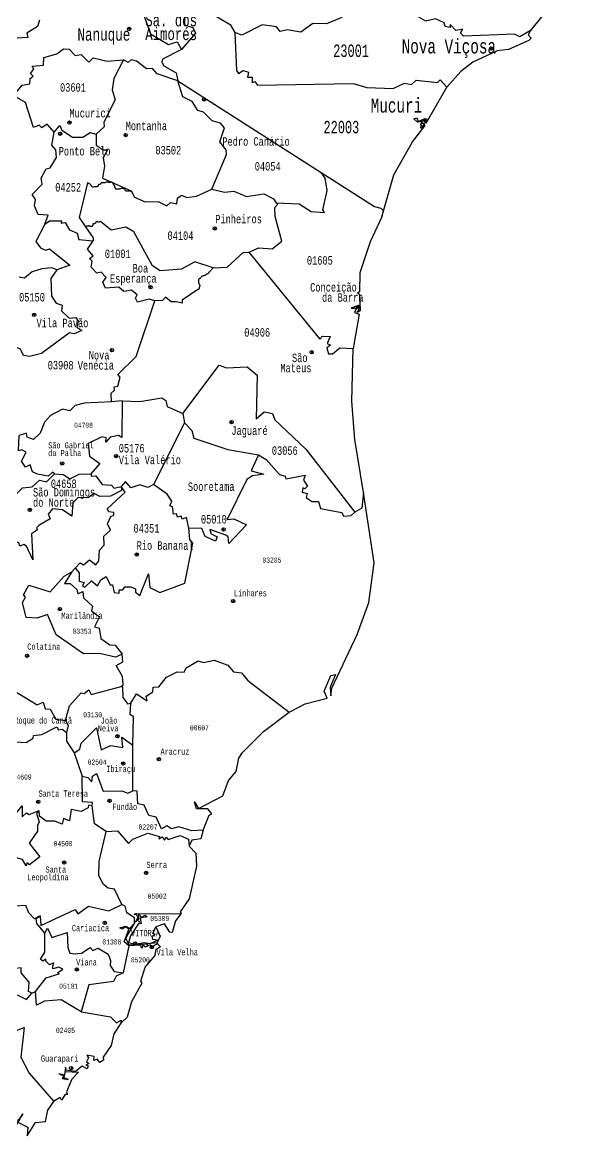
# Model space of a CAD drawing. Header units: millimetres. Extents: x 9851 to 10267, y 23387 to 23778.
# Drawn here: x 10184.32 to 10199.38, y 23516.38 to 23546.58 of the extents above; entities that cross this region are included whole.
import ezdxf
from ezdxf.enums import TextEntityAlignment as Align

# ---------------------------------------------------------------- set-up
doc = ezdxf.new("R2010")
doc.units = ezdxf.units.MM
doc.layers.add('3', color=7, linetype='Continuous')
doc.styles.add('MONOTXT', font='MONOTXT', dxfattribs={"height": 0.2})

# ---------------------------------------------------------------- blocks, each defined once
blk = doc.blocks.new('SEDE')
at = {"layer": '3', "color": 7, "linetype": 'Continuous'}
blk.add_circle((0, 0), 0.00451, dxfattribs=at)

msp = doc.modelspace()

# ---------------------------------------------------------------- linework, layer by layer
at = {"color": 7, "linetype": 'Continuous'}
for p, q in [((10188.532, 23544.993), (10192.417, 23542.508)), ((10187.124, 23542.008), (10187.27, 23542.013)), ((10188.651, 23538.966), (10188.499, 23539.003)), ((10187.025, 23536.316), (10186.736, 23536.291)), ((10188.668, 23535.972), (10188.713, 23535.715)), ((10188.713, 23535.715), (10187.873, 23534.049)), ((10186.998, 23533.989), (10186.997, 23533.989)), ((10185.752, 23531.778), (10185.657, 23531.675)), ((10185.719, 23526.769), (10185.943, 23526.13)), ((10187.317, 23525.735), (10187.31, 23526.973)), ((10187.363, 23522.199), (10187.393, 23522.191)), ((10187.364, 23522.152), (10187.363, 23522.199)), ((10187.471, 23522.401), (10188.624, 23522.406)), ((10187.975, 23521.616), (10187.986, 23521.589)), ((10187.208, 23521.53), (10187.051, 23520.801)), ((10187.212, 23521.55), (10187.208, 23521.53)), ((10184.574, 23520.243), (10184.672, 23520.294))]:
    msp.add_line(p, q, dxfattribs=at)
for points in [[(10187.282, 23548.665), (10187.345, 23548.52), (10187.282, 23548.159), (10187.665, 23547.302), (10187.707, 23547.002), (10187.584, 23546.848), (10187.795, 23546.265), (10188.279, 23545.978), (10188.518, 23546.053), (10188.629, 23545.839)], [(10199.378, 23547.932), (10199.359, 23547.856), (10198.908, 23547.461), (10198.943, 23547.29), (10198.726, 23547.147), (10198.093, 23546.363)], [(10188.516, 23547.456), (10188.645, 23547.489), (10188.754, 23547.426), (10189.028, 23547.041), (10189.294, 23546.924), (10189.54, 23546.908), (10189.54, 23546.77), (10189.952, 23546.519), (10190.076, 23546.303)], [(10188.516, 23547.456), (10188.619, 23547.26), (10188.575, 23546.84), (10188.71, 23546.744), (10188.712, 23546.511), (10188.939, 23546.437), (10189.014, 23546.282), (10188.629, 23545.839)], [(10193.621, 23547.063), (10193.348, 23547.003), (10193.023, 23546.813), (10192.982, 23546.707), (10192.561, 23546.542), (10192.195, 23546.546), (10191.869, 23546.31), (10191.495, 23546.38), (10191.312, 23546.331), (10191.21, 23546.459), (10190.818, 23546.508), (10190.267, 23546.233), (10190.076, 23546.303)], [(10198.093, 23546.363), (10197.812, 23546.187), (10197.665, 23546.259), (10196.283, 23546.208), (10196.199, 23546.285), (10196.262, 23546.392), (10196.069, 23546.359), (10195.92, 23546.518), (10195.916, 23546.442), (10195.785, 23546.465), (10195.759, 23546.568), (10195.517, 23546.675), (10195.255, 23546.616), (10194.882, 23546.827), (10194.475, 23546.92), (10194.188, 23546.779), (10193.621, 23547.063)], [(10184.783, 23546.643), (10184.73, 23546.466), (10184.441, 23546.285), (10184.463, 23546.167), (10184.18, 23546.151), (10183.916, 23546.236), (10183.815, 23546.083), (10183.593, 23546.076), (10183.512, 23545.982), (10183.389, 23546.019), (10183.173, 23545.911), (10183.133, 23545.813), (10183.003, 23545.82), (10182.886, 23545.745), (10182.916, 23545.534), (10182.771, 23545.227)], [(10198.093, 23546.363), (10198.037, 23546.241), (10198.115, 23546.155), (10198.055, 23546.088), (10197.497, 23545.845), (10197.193, 23545.808), (10196.534, 23545.496), (10196.205, 23545.243), (10195.828, 23544.818)], [(10190.076, 23546.303), (10190.124, 23545.271), (10190.176, 23545.195), (10190.307, 23545.27), (10190.447, 23545.226), (10190.421, 23545.09), (10190.548, 23545.095), (10190.55, 23544.95), (10190.62, 23544.977), (10190.697, 23544.873), (10193.292, 23544.919), (10193.662, 23544.81), (10194.376, 23544.785), (10194.681, 23544.926), (10194.873, 23544.894), (10194.999, 23545.016), (10195.571, 23544.947), (10195.649, 23545.021), (10195.828, 23544.818)], [(10184.142, 23544.665), (10184.311, 23544.875), (10184.519, 23544.914), (10184.527, 23545.058), (10184.613, 23545.122), (10184.537, 23545.191), (10184.632, 23545.31), (10184.587, 23545.387), (10184.892, 23545.418), (10184.903, 23545.625), (10185.257, 23545.725), (10185.432, 23545.865), (10185.587, 23545.856), (10185.749, 23545.68), (10185.914, 23545.711), (10186.124, 23545.499), (10186.242, 23545.613), (10186.615, 23545.526), (10187.062, 23545.561)], [(10188.629, 23545.839), (10188.12, 23545.577), (10188.1, 23545.499), (10188.158, 23545.397), (10188.487, 23545.215), (10188.532, 23544.993)], [(10187.062, 23545.561), (10186.795, 23545.059), (10186.749, 23544.745), (10186.833, 23544.475), (10186.528, 23543.872), (10186.54, 23543.748), (10186.32, 23543.545)], [(10188.532, 23544.993), (10187.972, 23545.179), (10187.845, 23545.328), (10187.682, 23545.317), (10187.415, 23545.525), (10187.269, 23545.562), (10187.188, 23545.492), (10187.062, 23545.561)], [(10189.455, 23542.054), (10189.857, 23542.999), (10189.845, 23543.122), (10189.67, 23543.343), (10189.798, 23543.72), (10189.694, 23543.849), (10189.469, 23543.909), (10189.228, 23544.14), (10189.078, 23544.187), (10188.918, 23544.437), (10188.665, 23544.563), (10188.532, 23544.993)], [(10185.18, 23543.597), (10184.994, 23543.822), (10184.845, 23543.716), (10184.775, 23543.79), (10184.62, 23543.729), (10184.403, 23544.405), (10184.171, 23544.544), (10184.142, 23544.665)], [(10194.064, 23541.303), (10194.393, 23542.446), (10194.898, 23543.336), (10195.239, 23543.784), (10195.122, 23543.706), (10195.144, 23543.895), (10195.037, 23543.869), (10194.929, 23543.963), (10195.015, 23543.993), (10195.053, 23543.888), (10195.192, 23543.953), (10195.267, 23543.844), (10195.828, 23544.818)], [(10185.18, 23543.597), (10185.336, 23543.779), (10185.387, 23543.652), (10185.677, 23543.466), (10185.959, 23543.463), (10186.158, 23543.588), (10186.32, 23543.545)], [(10184.928, 23541.104), (10185.013, 23541.35), (10184.75, 23541.372), (10184.645, 23541.604), (10184.671, 23541.774), (10184.58, 23541.908), (10184.854, 23542.192), (10184.83, 23542.352), (10184.96, 23542.61), (10185.07, 23542.634), (10185.243, 23542.91), (10185.223, 23543.125), (10185.12, 23543.249), (10185.18, 23543.597)], [(10186.32, 23543.545), (10186.319, 23543.253), (10186.507, 23543.118), (10186.622, 23543.119), (10186.505, 23542.905), (10186.548, 23542.683), (10186.495, 23542.356), (10187.27, 23542.013)], [(10191.202, 23541.685), (10191.822, 23541.661), (10192.147, 23541.452), (10192.513, 23541.418), (10192.469, 23541.494), (10192.587, 23542.017), (10192.526, 23542.354), (10192.417, 23542.508)], [(10192.417, 23542.508), (10193.865, 23541.589), (10194.038, 23541.541), (10194.104, 23541.478), (10194.064, 23541.303)], [(10187.124, 23542.008), (10187.109, 23542.032), (10187.102, 23542.037), (10187.095, 23542.044), (10187.083, 23542.056), (10187.075, 23542.062), (10187.065, 23542.067), (10187.055, 23542.07), (10187.042, 23542.075), (10187.029, 23542.073), (10187.015, 23542.073), (10187.006, 23542.07), (10186.99, 23542.069), (10186.974, 23542.067), (10186.957, 23542.062), (10186.944, 23542.059), (10186.934, 23542.056), (10186.921, 23542.053), (10186.906, 23542.053), (10186.895, 23542.054), (10186.884, 23542.055), (10186.867, 23542.058), (10186.853, 23542.058), (10186.844, 23542.064), (10186.842, 23542.073), (10186.835, 23542.088), (10186.832, 23542.099), (10186.827, 23542.113), (10186.825, 23542.121), (10186.824, 23542.131), (10186.821, 23542.146), (10186.814, 23542.156), (10186.808, 23542.164), (10186.799, 23542.172), (10186.794, 23542.18), (10186.788, 23542.184), (10186.786, 23542.19), (10186.785, 23542.199), (10186.784, 23542.212), (10186.783, 23542.221), (10186.777, 23542.228), (10186.764, 23542.236), (10186.749, 23542.239), (10186.738, 23542.243), (10186.722, 23542.245), (10186.708, 23542.243), (10186.7, 23542.239), (10186.684, 23542.238), (10186.664, 23542.238), (10186.647, 23542.243), (10186.634, 23542.244), (10186.607, 23542.248), (10186.601, 23542.249), (10186.593, 23542.247), (10186.586, 23542.244), (10186.569, 23542.237), (10186.564, 23542.234), (10186.558, 23542.23), (10186.549, 23542.226), (10186.541, 23542.223), (10186.531, 23542.225), (10186.517, 23542.224), (10186.513, 23542.226), (10186.5, 23542.227), (10186.489, 23542.231), (10186.476, 23542.233), (10186.47, 23542.232), (10186.463, 23542.231), (10186.459, 23542.23), (10186.456, 23542.226), (10186.452, 23542.22), (10186.44, 23542.196), (10186.433, 23542.191), (10186.427, 23542.187), (10186.422, 23542.184), (10186.414, 23542.182), (10186.403, 23542.18), (10186.394, 23542.178), (10186.388, 23542.175), (10186.381, 23542.169), (10186.376, 23542.162), (10186.373, 23542.155), (10186.358, 23542.128), (10186.356, 23542.125), (10186.351, 23542.124), (10186.346, 23542.12), (10186.335, 23542.117), (10186.328, 23542.118), (10186.323, 23542.121), (10186.314, 23542.124), (10186.299, 23542.122), (10186.289, 23542.12), (10186.276, 23542.118), (10186.262, 23542.115), (10186.25, 23542.111), (10186.234, 23542.111), (10186.226, 23542.112), (10186.213, 23542.118), (10186.205, 23542.126), (10186.197, 23542.134), (10186.191, 23542.144), (10186.187, 23542.152), (10186.187, 23542.155), (10186.184, 23542.16), (10186.178, 23542.167), (10186.174, 23542.172), (10186.168, 23542.18), (10186.163, 23542.185), (10186.156, 23542.19), (10186.149, 23542.193), (10186.145, 23542.196), (10186.137, 23542.198), (10186.125, 23542.202), (10186.119, 23542.209), (10186.109, 23542.216), (10186.104, 23542.22), (10186.096, 23542.224), (10186.086, 23542.225), (10186.08, 23542.227), (10185.861, 23541.287), (10186.029, 23541.034)], [(10187.27, 23542.013), (10187.363, 23541.84), (10187.649, 23541.71), (10188, 23541.722), (10188.233, 23541.604), (10188.336, 23541.693), (10188.503, 23541.655), (10188.529, 23541.808), (10188.633, 23541.89), (10188.776, 23541.828), (10189.038, 23541.865), (10189.455, 23542.054)], [(10189.455, 23542.054), (10189.802, 23541.977), (10190.055, 23542.003), (10190.394, 23541.86), (10190.863, 23541.928), (10191.124, 23541.796), (10191.202, 23541.685)], [(10190.455, 23540.348), (10190.728, 23540.466), (10191.094, 23540.435), (10191.358, 23540.645), (10191.17, 23541.312), (10191.166, 23541.554), (10191.245, 23541.652), (10191.202, 23541.685)], [(10194.064, 23541.303), (10193.745, 23540.626), (10193.466, 23539.789), (10193.459, 23539.269), (10193.408, 23539.245), (10193.463, 23539.211), (10193.48, 23538.751), (10193.399, 23538.711), (10193.451, 23538.789), (10193.376, 23538.878), (10193.23, 23538.829), (10193.38, 23538.825), (10193.323, 23538.712), (10193.451, 23538.661), (10193.288, 23537.736)], [(10184.928, 23541.104), (10184.681, 23540.633), (10184.812, 23540.465), (10184.945, 23540.403), (10185.055, 23540.433), (10185.603, 23539.994), (10185.257, 23539.871)], [(10184.928, 23541.104), (10185.053, 23541.195), (10185.375, 23541.199), (10185.368, 23541.131), (10185.479, 23541.151), (10185.598, 23540.954), (10185.801, 23540.861), (10185.85, 23540.687), (10186.24, 23540.654)], [(10189.492, 23539.918), (10188.992, 23540.082), (10188.635, 23539.886), (10188.056, 23539.842), (10187.847, 23539.972), (10187.338, 23540.898), (10187.121, 23541.021), (10186.723, 23540.942), (10186.438, 23541.18), (10186.364, 23541.151), (10186.353, 23541.177), (10186.312, 23541.165), (10186.312, 23541.163), (10186.311, 23541.163), (10186.31, 23541.162), (10186.31, 23541.163), (10186.31, 23541.162), (10186.309, 23541.161), (10186.309, 23541.161), (10186.307, 23541.158), (10186.306, 23541.157), (10186.306, 23541.156), (10186.306, 23541.155), (10186.305, 23541.155), (10186.305, 23541.154), (10186.305, 23541.153), (10186.305, 23541.153), (10186.305, 23541.152), (10186.305, 23541.152), (10186.304, 23541.152), (10186.304, 23541.151), (10186.304, 23541.15), (10186.304, 23541.149), (10186.303, 23541.149), (10186.303, 23541.148), (10186.303, 23541.148), (10186.302, 23541.146), (10186.302, 23541.146), (10186.302, 23541.145), (10186.302, 23541.144), (10186.301, 23541.145), (10186.301, 23541.143), (10186.301, 23541.143), (10186.301, 23541.142), (10186.3, 23541.143), (10186.3, 23541.142), (10186.299, 23541.141), (10186.299, 23541.139), (10186.298, 23541.138), (10186.297, 23541.137), (10186.296, 23541.136), (10186.296, 23541.136), (10186.295, 23541.135), (10186.293, 23541.135), (10186.293, 23541.133), (10186.292, 23541.133), (10186.292, 23541.133), (10186.292, 23541.132), (10186.292, 23541.131), (10186.291, 23541.129), (10186.291, 23541.129), (10186.289, 23541.127), (10186.289, 23541.127), (10186.288, 23541.125), (10186.287, 23541.124), (10186.286, 23541.124), (10186.285, 23541.124), (10186.285, 23541.123), (10186.282, 23541.121), (10186.282, 23541.12), (10186.281, 23541.12), (10186.28, 23541.12), (10186.278, 23541.118), (10186.276, 23541.116), (10186.275, 23541.116), (10186.274, 23541.116), (10186.274, 23541.117), (10186.273, 23541.116), (10186.273, 23541.116), (10186.271, 23541.118), (10186.27, 23541.119), (10186.269, 23541.118), (10186.267, 23541.119), (10186.266, 23541.117), (10186.264, 23541.118), (10186.264, 23541.118), (10186.261, 23541.117), (10186.26, 23541.117), (10186.258, 23541.116), (10186.257, 23541.117), (10186.256, 23541.117), (10186.254, 23541.117), (10186.252, 23541.117), (10186.251, 23541.116), (10186.248, 23541.115), (10186.247, 23541.116), (10186.245, 23541.112), (10186.243, 23541.112), (10186.241, 23541.111), (10186.241, 23541.111), (10186.238, 23541.11), (10186.238, 23541.111), (10186.237, 23541.11), (10186.235, 23541.109), (10186.235, 23541.109), (10186.232, 23541.109), (10186.232, 23541.109), (10186.23, 23541.108), (10186.23, 23541.107), (10186.23, 23541.107), (10186.23, 23541.107), (10186.23, 23541.105), (10186.229, 23541.104), (10186.228, 23541.102), (10186.228, 23541.102), (10186.228, 23541.101), (10186.228, 23541.101), (10186.228, 23541.099), (10186.228, 23541.098), (10186.227, 23541.095), (10186.227, 23541.094), (10186.227, 23541.094), (10186.228, 23541.092), (10186.228, 23541.092), (10186.228, 23541.089), (10186.228, 23541.087), (10186.228, 23541.085), (10186.227, 23541.084), (10186.227, 23541.083), (10186.227, 23541.083), (10186.227, 23541.08), (10186.227, 23541.078), (10186.227, 23541.078), (10186.228, 23541.075), (10186.228, 23541.072), (10186.227, 23541.074), (10186.227, 23541.073), (10186.225, 23541.071), (10186.224, 23541.071), (10186.224, 23541.07), (10186.222, 23541.069), (10186.221, 23541.069), (10186.22, 23541.066), (10186.22, 23541.065), (10186.219, 23541.062), (10186.217, 23541.062), (10186.217, 23541.06), (10186.217, 23541.06), (10186.216, 23541.06), (10186.215, 23541.058), (10186.215, 23541.059), (10186.213, 23541.058), (10186.212, 23541.058), (10186.212, 23541.056), (10186.211, 23541.056), (10186.209, 23541.056), (10186.207, 23541.055), (10186.207, 23541.054), (10186.207, 23541.049), (10186.205, 23541.047), (10186.204, 23541.046), (10186.203, 23541.045), (10186.203, 23541.044), (10186.199, 23541.037), (10186.197, 23541.036), (10186.196, 23541.037), (10186.194, 23541.036), (10186.189, 23541.04), (10186.186, 23541.04), (10186.176, 23541.044), (10186.176, 23541.044), (10186.173, 23541.041), (10186.171, 23541.041), (10186.169, 23541.041), (10186.168, 23541.041), (10186.165, 23541.043), (10186.165, 23541.043), (10186.161, 23541.044), (10186.16, 23541.044), (10186.16, 23541.046), (10186.16, 23541.046), (10186.158, 23541.046), (10186.156, 23541.047), (10186.154, 23541.047), (10186.153, 23541.046), (10186.15, 23541.046), (10186.149, 23541.046), (10186.142, 23541.054), (10186.141, 23541.056), (10186.14, 23541.058), (10186.139, 23541.058), (10186.136, 23541.06), (10186.132, 23541.061), (10186.132, 23541.06), (10186.131, 23541.06), (10186.127, 23541.061), (10186.124, 23541.06), (10186.121, 23541.06), (10186.121, 23541.06), (10186.119, 23541.057), (10186.113, 23541.06), (10186.113, 23541.059), (10186.112, 23541.058), (10186.11, 23541.057), (10186.109, 23541.056), (10186.108, 23541.056), (10186.107, 23541.054), (10186.107, 23541.053), (10186.105, 23541.049), (10186.102, 23541.051), (10186.1, 23541.051), (10186.094, 23541.052), (10186.091, 23541.054), (10186.086, 23541.056), (10186.084, 23541.055), (10186.079, 23541.053), (10186.078, 23541.053), (10186.076, 23541.053), (10186.072, 23541.051), (10186.071, 23541.051), (10186.068, 23541.05), (10186.067, 23541.049), (10186.064, 23541.047), (10186.062, 23541.047), (10186.059, 23541.043), (10186.057, 23541.043), (10186.057, 23541.042), (10186.054, 23541.041), (10186.05, 23541.039), (10186.046, 23541.037), (10186.039, 23541.038), (10186.036, 23541.037), (10186.035, 23541.038), (10186.035, 23541.038), (10186.03, 23541.035), (10186.029, 23541.034)], [(10186.029, 23541.034), (10186.235, 23540.733), (10186.241, 23540.724), (10186.24, 23540.654)], [(10187.91, 23539.029), (10187.755, 23539.07), (10187.444, 23538.994), (10187.382, 23539.097), (10187.435, 23539.192), (10187.276, 23539.314), (10187.065, 23539.283), (10186.932, 23539.396), (10186.57, 23539.37), (10186.504, 23539.531), (10186.587, 23539.656), (10186.451, 23539.801), (10186.34, 23539.777), (10186.187, 23539.942), (10186.214, 23540.098), (10186.142, 23540.178), (10186.238, 23540.249), (10186.085, 23540.427), (10186.24, 23540.654), (10186.24, 23540.654)], [(10189.492, 23539.918), (10189.871, 23539.941), (10190.306, 23540.336), (10190.455, 23540.348)], [(10190.455, 23540.348), (10192.381, 23537.989), (10192.46, 23538.07), (10192.668, 23538.056), (10192.587, 23537.871), (10192.675, 23537.82), (10192.572, 23537.752), (10192.617, 23537.586), (10192.727, 23537.59), (10192.931, 23537.747), (10193.288, 23537.736)], [(10185.257, 23539.871), (10185.09, 23539.632), (10185.112, 23539.154), (10185.234, 23538.967), (10185.394, 23538.907), (10185.381, 23538.753), (10185.583, 23538.56), (10185.767, 23538.574), (10185.835, 23538.473), (10185.794, 23538.308), (10185.927, 23538.226), (10185.722, 23538.134), (10185.596, 23538.154), (10184.835, 23537.601), (10184.513, 23537.518), (10184.352, 23537.545), (10184.265, 23537.718), (10184.114, 23537.777), (10183.8, 23537.724)], [(10185.257, 23539.871), (10185.115, 23539.925), (10184.845, 23539.896), (10184.58, 23539.811), (10184.374, 23539.641), (10184.229, 23539.669)], [(10189.377, 23539.806), (10189.376, 23539.789), (10189.369, 23539.778), (10189.36, 23539.771), (10189.353, 23539.766), (10189.336, 23539.758), (10189.331, 23539.757), (10189.319, 23539.752), (10189.308, 23539.744), (10189.295, 23539.736), (10189.289, 23539.731), (10189.281, 23539.725), (10189.271, 23539.718), (10189.266, 23539.714), (10189.261, 23539.71), (10189.252, 23539.709), (10189.243, 23539.706), (10189.233, 23539.705), (10189.222, 23539.703), (10189.213, 23539.698), (10189.202, 23539.694), (10189.191, 23539.692), (10189.185, 23539.692), (10189.176, 23539.69), (10189.174, 23539.688), (10189.165, 23539.669), (10189.16, 23539.662), (10189.154, 23539.656), (10189.148, 23539.648), (10189.141, 23539.642), (10189.13, 23539.634), (10189.125, 23539.63), (10189.121, 23539.626), (10189.115, 23539.622), (10189.11, 23539.618), (10189.105, 23539.611), (10189.098, 23539.595), (10189.094, 23539.587), (10189.092, 23539.584), (10189.09, 23539.572), (10189.09, 23539.554), (10189.093, 23539.534), (10189.095, 23539.528), (10189.095, 23539.519), (10189.096, 23539.51), (10189.098, 23539.506), (10189.103, 23539.496), (10189.105, 23539.489), (10189.108, 23539.483), (10189.113, 23539.476), (10189.118, 23539.467), (10189.125, 23539.46), (10189.131, 23539.452), (10189.133, 23539.442), (10189.133, 23539.438), (10189.132, 23539.43), (10189.127, 23539.422), (10189.122, 23539.413), (10189.117, 23539.406), (10189.111, 23539.397), (10189.111, 23539.39), (10189.11, 23539.383), (10189.111, 23539.377), (10189.111, 23539.367), (10189.11, 23539.361), (10189.105, 23539.349), (10189.099, 23539.342), (10189.094, 23539.338), (10189.092, 23539.339), (10189.077, 23539.33), (10188.653, 23539.044), (10188.651, 23538.966)], [(10189.492, 23539.918), (10189.379, 23539.806), (10189.377, 23539.806)], [(10188.499, 23539.003), (10188.355, 23538.995), (10188.202, 23539.125), (10188.117, 23539.038), (10187.91, 23539.029)], [(10186.736, 23536.291), (10186.723, 23536.526), (10186.82, 23536.604), (10186.804, 23536.693), (10186.908, 23536.71), (10186.972, 23536.957), (10186.91, 23537.028), (10187.4, 23537.513), (10187.91, 23539.029)], [(10193.566, 23533.824), (10193.329, 23535.269), (10193.252, 23536.303), (10193.288, 23537.736)], [(10188.668, 23535.972), (10189.651, 23537.28), (10189.849, 23537.211), (10190.413, 23537.238), (10190.685, 23537.008), (10190.66, 23535.823), (10190.873, 23536.018), (10191.104, 23535.967), (10191.162, 23535.801), (10192.004, 23535.003), (10193.336, 23533.295)], [(10187.025, 23536.316), (10187.506, 23536.292), (10188.101, 23536.394), (10188.204, 23536.319), (10188.244, 23536.157), (10188.668, 23535.972)], [(10186.736, 23536.291), (10185.991, 23536.253), (10185.75, 23536.19), (10185.602, 23536.041), (10185.407, 23536.087), (10185.077, 23535.917), (10184.917, 23535.736), (10184.804, 23535.44), (10184.62, 23535.265), (10184.449, 23535.325), (10184.431, 23535.438), (10184.228, 23535.37)], [(10187.025, 23536.316), (10187.014, 23535.32), (10186.925, 23535.376), (10186.697, 23535.328), (10186.58, 23535.19), (10186.592, 23535.313), (10186.472, 23535.337), (10186.102, 23535.158), (10186.136, 23534.811), (10186.415, 23534.615), (10186.172, 23534.331)], [(10188.713, 23535.715), (10188.912, 23535.505), (10188.97, 23535.304), (10189.888, 23534.995), (10190.722, 23534.849)], [(10185.188, 23534.337), (10185.134, 23534.376), (10185.018, 23534.269), (10184.726, 23534.322), (10184.589, 23534.384), (10184.527, 23534.576), (10184.401, 23534.512), (10184.298, 23534.681), (10184.418, 23534.917), (10184.306, 23534.987), (10184.217, 23534.961), (10184.228, 23535.37)], [(10190.722, 23534.849), (10190.524, 23534.419), (10190.865, 23534.329), (10190.56, 23534.281), (10190.405, 23534.184), (10189.874, 23533.099), (10190.052, 23533.109), (10190.394, 23532.949), (10189.919, 23532.447), (10189.902, 23532.622), (10189.832, 23532.672), (10189.405, 23532.821), (10189.441, 23532.702), (10189.603, 23532.622), (10189.558, 23532.51), (10189.273, 23532.636), (10189.189, 23532.854), (10188.83, 23532.864)], [(10190.722, 23534.849), (10190.927, 23534.723), (10191.287, 23534.318), (10191.446, 23534.274), (10191.463, 23534.197), (10191.985, 23534.294), (10191.937, 23534.164), (10192.052, 23534.001), (10191.978, 23533.928), (10191.925, 23533.957), (10191.909, 23533.833), (10192.045, 23533.796), (10192.013, 23533.689), (10192.164, 23533.587), (10192.35, 23533.582), (10192.406, 23533.392), (10192.981, 23533.283), (10193.03, 23533.187), (10193.238, 23533.208), (10193.336, 23533.295)], [(10183.857, 23533.308), (10183.863, 23533.466), (10183.967, 23533.573), (10183.937, 23533.767), (10184.165, 23533.799), (10184.324, 23533.951), (10184.584, 23533.984), (10184.778, 23534.164), (10184.97, 23534.114), (10185.188, 23534.337)], [(10185.188, 23534.337), (10185.435, 23534.319), (10185.603, 23534.194), (10185.858, 23534.324), (10186.172, 23534.331)], [(10186.172, 23534.331), (10186.195, 23534.272), (10186.313, 23534.282), (10186.479, 23534.047), (10186.734, 23534.022), (10186.81, 23533.943), (10186.997, 23533.989)], [(10186.998, 23533.989), (10187.005, 23533.881), (10186.707, 23533.725), (10186.423, 23533.718), (10186.267, 23533.801), (10186.108, 23533.689), (10185.824, 23533.679), (10185.686, 23533.55), (10185.662, 23533.187), (10185.41, 23533.361), (10185.138, 23533.381), (10185.018, 23533.241), (10185.07, 23533.114), (10184.764, 23532.929), (10184.698, 23532.87), (10184.729, 23532.818), (10184.567, 23532.702), (10184.603, 23532.004), (10184.433, 23532.37), (10184.355, 23532.416), (10184.253, 23532.369), (10184.222, 23532.466), (10184.106, 23532.495)], [(10185.752, 23531.778), (10185.881, 23531.918), (10185.979, 23531.862), (10186.142, 23532.005), (10186.31, 23531.862), (10186.395, 23531.971), (10186.408, 23532.265), (10186.534, 23532.401), (10186.529, 23532.639), (10186.709, 23532.809), (10186.627, 23532.977), (10186.715, 23533.178), (10186.8, 23533.209), (10186.797, 23533.287), (10186.664, 23533.3), (10186.621, 23533.382), (10187.108, 23533.839), (10186.998, 23533.989)], [(10187.873, 23534.049), (10187.72, 23533.962), (10187.502, 23534.037), (10187.261, 23533.957), (10187.112, 23534.125), (10186.997, 23533.989)], [(10188.83, 23532.864), (10188.772, 23533.147), (10188.653, 23533.106), (10188.624, 23533.188), (10188.521, 23533.161), (10188.502, 23533.247), (10188.415, 23533.243), (10188.385, 23533.438), (10188.316, 23533.463), (10188.37, 23533.596), (10188.244, 23533.784), (10187.873, 23534.049)], [(10191.554, 23527.868), (10191.984, 23528.099), (10192.585, 23528.248), (10192.503, 23528.438), (10192.68, 23528.862), (10192.811, 23528.895), (10192.666, 23528.551), (10192.679, 23528.316), (10192.707, 23528.522), (10193.398, 23529.98), (10193.717, 23530.846), (10193.856, 23531.923), (10193.566, 23533.824)], [(10193.566, 23533.824), (10193.522, 23533.401), (10193.336, 23533.295)], [(10185.752, 23531.778), (10185.857, 23531.645), (10185.861, 23531.423), (10185.994, 23531.386), (10185.953, 23531.306), (10186.009, 23531.258), (10186.197, 23531.428), (10186.358, 23531.3), (10186.448, 23531.46), (10186.592, 23531.546), (10186.696, 23531.323), (10186.758, 23531.321), (10186.81, 23531.114), (10186.942, 23531.097), (10186.944, 23531.186), (10187.042, 23531.187), (10187.098, 23531.271), (10187.255, 23531.267), (10187.382, 23531.219), (10187.383, 23531.124), (10187.501, 23531.031), (10187.735, 23531.619), (10187.775, 23531.247), (10188.049, 23531.119), (10188.727, 23531.368), (10188.943, 23532.449), (10188.858, 23532.551), (10188.83, 23532.864)], [(10187.022, 23529.439), (10186.843, 23529.359), (10186.414, 23529.461), (10185.978, 23529.451), (10185.237, 23529.965), (10184.997, 23530.515), (10184.715, 23530.417), (10184.417, 23530.435), (10184.325, 23530.842), (10184.404, 23530.984), (10184.352, 23531.055), (10184.497, 23531.311), (10185.076, 23531.136), (10185.45, 23531.562), (10185.657, 23531.675)], [(10185.657, 23531.675), (10185.463, 23531.358), (10185.611, 23531.36), (10185.796, 23531.192), (10185.821, 23531.078), (10185.959, 23531.141), (10185.976, 23530.967), (10186.221, 23530.746), (10186.19, 23530.617), (10186.409, 23530.452), (10186.274, 23530.187), (10186.399, 23530.149), (10186.444, 23529.866), (10186.692, 23529.696), (10186.83, 23529.69), (10187.022, 23529.439)], [(10186.997, 23528.562), (10187.052, 23528.61), (10187.036, 23528.834), (10186.864, 23529.136), (10187.041, 23529.232), (10187.022, 23529.439)], [(10187.262, 23528.111), (10187.417, 23528.365), (10187.702, 23528.176), (10187.672, 23528.299), (10187.857, 23528.422), (10187.863, 23528.545), (10188.019, 23528.555), (10188.227, 23528.82), (10188.517, 23528.959), (10188.703, 23528.953), (10188.763, 23529.068), (10189.087, 23529.26), (10189.229, 23529.216), (10189.517, 23529.28), (10189.892, 23529.14), (10190.045, 23528.966), (10190.261, 23528.939), (10190.433, 23528.729), (10191.554, 23527.868)], [(10183.191, 23528.269), (10183.487, 23528.369), (10183.544, 23528.552), (10183.697, 23528.503), (10184.03, 23528.569), (10184.095, 23528.45), (10184.717, 23528.067), (10184.884, 23528.143), (10184.938, 23527.957), (10185.069, 23527.952), (10185.228, 23527.677), (10185.483, 23527.641)], [(10185.483, 23527.641), (10185.599, 23528.04), (10185.908, 23528.39), (10185.993, 23528.373), (10186.124, 23528.478), (10186.185, 23528.347), (10186.997, 23528.562)], [(10187.262, 23528.111), (10187.188, 23528.09), (10187.049, 23528.268), (10187.046, 23528.55), (10186.997, 23528.562)], [(10187.31, 23526.973), (10187.328, 23527.744), (10187.241, 23527.81), (10187.262, 23528.111)], [(10185.483, 23527.641), (10185.561, 23527.508), (10185.518, 23527.319)], [(10189.217, 23524.665), (10189.382, 23525.08), (10189.453, 23525.11), (10189.348, 23525.251), (10189.037, 23525.245), (10188.986, 23525.434), (10189.09, 23525.26), (10189.757, 23525.6), (10189.912, 23526.018), (10190.114, 23526.26), (10190.185, 23526.623), (10190.287, 23526.774), (10190.854, 23527.343), (10191.554, 23527.868)], [(10183.006, 23526.667), (10183.116, 23526.496), (10183.176, 23526.551), (10183.463, 23526.505), (10183.686, 23526.647), (10183.65, 23526.9), (10183.803, 23526.972), (10183.845, 23527.083), (10184.422, 23527.048), (10184.609, 23527.16), (10184.616, 23527.233), (10184.842, 23527.259), (10185.25, 23527.471), (10185.299, 23527.389), (10185.396, 23527.406), (10185.518, 23527.319)], [(10185.518, 23527.319), (10185.514, 23527.08), (10185.719, 23526.769)], [(10185.719, 23526.769), (10185.879, 23526.867), (10185.908, 23527.024), (10186.326, 23527.444), (10186.454, 23526.846), (10186.719, 23526.964), (10187.044, 23526.91), (10187.013, 23527.193), (10187.31, 23526.973)], [(10185.943, 23526.13), (10186.094, 23526.099), (10186.2, 23525.983), (10186.222, 23526.137), (10186.33, 23526.202), (10186.505, 23525.724), (10187.018, 23525.734), (10187.177, 23525.672), (10187.317, 23525.735)], [(10186.215, 23525.329), (10186.223, 23525.421), (10185.944, 23525.435), (10185.943, 23526.13)], [(10189.217, 23524.665), (10188.916, 23524.655), (10188.56, 23524.762), (10188.362, 23524.707), (10188.232, 23524.785), (10188.095, 23524.704), (10187.942, 23525.02), (10187.744, 23525.064), (10187.622, 23525.346), (10187.45, 23525.381), (10187.433, 23525.728), (10187.317, 23525.735)], [(10182.894, 23525.177), (10183.077, 23525.124), (10182.955, 23525.044), (10183.013, 23524.979), (10182.963, 23524.877), (10183.382, 23524.946), (10183.45, 23525.012), (10183.598, 23524.965), (10183.728, 23525.042), (10183.829, 23524.989), (10183.998, 23525.164), (10184.112, 23525.086), (10184.309, 23525.329), (10184.309, 23525.028), (10184.433, 23525.137), (10184.499, 23525.09), (10184.772, 23525.199)], [(10184.772, 23525.199), (10184.698, 23525.117), (10184.773, 23524.894), (10184.727, 23524.794), (10184.73, 23524.645), (10184.5, 23524.312), (10184.794, 23523.945), (10184.508, 23523.726), (10184.442, 23523.781), (10184.422, 23523.697), (10184.318, 23523.875), (10184.122, 23523.926), (10184, 23523.849), (10183.958, 23523.599), (10183.917, 23523.405), (10183.627, 23523.34), (10183.301, 23523.018), (10183.212, 23523.038)], [(10186.215, 23525.329), (10186.109, 23525.346), (10186.101, 23525.275), (10185.916, 23525.177), (10185.638, 23525.232), (10185.599, 23524.922), (10185.432, 23524.987), (10185.396, 23524.83), (10185.198, 23524.917), (10184.96, 23524.917), (10184.786, 23525.052), (10184.772, 23525.199)], [(10186.589, 23524.629), (10186.274, 23524.844), (10186.215, 23525.329)], [(10187.011, 23522.649), (10186.82, 23523.072), (10186.643, 23523.093), (10186.515, 23523.195), (10186.394, 23523.428), (10186.401, 23523.821), (10186.589, 23524.629)], [(10186.589, 23524.629), (10186.9, 23524.652), (10187.199, 23524.309), (10187.315, 23524.426), (10187.724, 23524.585), (10188.035, 23524.497), (10188.02, 23524.431), (10188.112, 23524.484), (10188.173, 23524.393), (10188.219, 23524.475), (10188.275, 23524.418), (10188.596, 23524.524), (10188.821, 23524.42), (10188.842, 23524.239)], [(10189.217, 23524.665), (10189.161, 23524.433), (10188.914, 23524.398), (10188.842, 23524.239)], [(10188.842, 23524.239), (10189.022, 23524.045), (10189.042, 23523.692), (10188.838, 23522.804), (10188.601, 23522.458), (10188.624, 23522.406)], [(10184.803, 23522.344), (10184.651, 23522.264), (10184.49, 23522.428), (10184.414, 23522.627), (10184.117, 23522.608), (10184.141, 23522.727), (10183.944, 23522.903), (10183.526, 23522.963), (10183.33, 23522.899), (10183.212, 23523.038)], [(10184.803, 23522.344), (10184.816, 23522.081), (10185.752, 23522.515), (10185.826, 23522.397), (10186.107, 23522.605), (10186.666, 23522.484), (10187.011, 23522.649)], [(10187.363, 23522.199), (10187.361, 23522.292), (10187.154, 23522.43), (10187.106, 23522.603), (10187.011, 23522.649)], [(10184.931, 23521.873), (10184.708, 23522.133), (10184.694, 23522.274), (10184.803, 23522.344)], [(10187.471, 23522.401), (10187.545, 23522.309), (10187.65, 23522.364), (10187.702, 23522.316), (10187.514, 23522.279), (10187.536, 23522.127), (10187.477, 23522.15), (10187.249, 23521.8), (10187.193, 23521.621), (10187.376, 23521.577), (10187.616, 23521.622), (10187.617, 23521.622), (10187.783, 23521.598), (10187.983, 23521.682), (10187.855, 23521.707), (10187.842, 23521.793), (10187.918, 23521.852), (10187.86, 23521.865), (10187.933, 23522.044)], [(10187.393, 23522.191), (10187.456, 23522.316), (10187.397, 23522.385), (10187.353, 23522.384), (10187.398, 23522.408), (10187.413, 23522.407), (10187.471, 23522.401)], [(10187.471, 23522.401), (10187.466, 23522.232), (10187.393, 23522.191)], [(10188.624, 23522.406), (10188.471, 23522.207), (10188.383, 23521.897), (10188.314, 23521.904), (10188.174, 23522.129), (10187.933, 23522.044)], [(10184.931, 23521.873), (10184.997, 23522.006), (10185.117, 23521.758), (10185.536, 23521.89), (10185.549, 23521.487), (10185.601, 23521.331), (10185.75, 23521.312), (10185.917, 23521.334), (10186.152, 23521.484), (10186.23, 23521.406), (10186.37, 23521.466), (10186.649, 23521.306), (10186.706, 23521.132), (10186.698, 23520.997), (10186.811, 23520.836), (10187.051, 23520.801)], [(10187.208, 23521.53), (10187.079, 23521.644), (10187.209, 23521.97), (10187.137, 23522.047), (10187.018, 23521.981), (10186.963, 23522.021), (10187.13, 23522.067), (10187.223, 23521.999), (10187.364, 23522.152)], [(10187.212, 23521.55), (10187.188, 23521.602), (10187.176, 23521.627), (10187.125, 23521.739), (10187.364, 23522.152)], [(10187.933, 23522.044), (10188.057, 23521.795), (10187.975, 23521.616)], [(10184.672, 23520.294), (10184.963, 23520.665), (10185.318, 23520.769), (10185.274, 23520.801), (10185.411, 23520.895), (10185.31, 23520.949), (10185.145, 23520.909), (10185.143, 23520.98), (10185.169, 23521.067), (10185.054, 23521.017), (10184.952, 23521.113), (10184.954, 23521.171), (10184.872, 23521.114), (10184.811, 23521.167), (10184.928, 23521.361), (10184.931, 23521.873)], [(10186.99, 23519.432), (10187.166, 23519.609), (10187.284, 23520.025), (10187.566, 23520.53), (10187.526, 23520.571), (10187.649, 23520.951), (10187.916, 23521.27), (10187.949, 23521.445), (10188.065, 23521.505), (10187.986, 23521.589)], [(10187.986, 23521.589), (10187.832, 23521.507), (10187.784, 23521.561), (10187.655, 23521.496), (10187.583, 23521.551), (10187.56, 23521.458), (10187.517, 23521.553), (10187.208, 23521.53)], [(10187.975, 23521.616), (10187.576, 23521.568), (10187.575, 23521.568), (10187.53, 23521.566), (10187.46, 23521.562), (10187.212, 23521.55)], [(10184.574, 23520.243), (10184.483, 23520.297), (10184.502, 23520.546), (10184.282, 23520.799), (10184.285, 23520.937), (10183.822, 23520.879), (10183.599, 23521.02), (10183.553, 23520.919), (10183.427, 23520.913), (10183.34, 23520.941), (10183.39, 23521.076), (10183.438, 23521.334), (10183.151, 23521.325), (10182.875, 23520.97), (10182.86, 23520.735), (10182.519, 23520.886), (10182.423, 23521.056), (10182.19, 23520.945), (10182.032, 23520.969), (10181.801, 23520.812), (10181.877, 23520.608), (10181.76, 23520.559), (10181.73, 23520.353), (10181.635, 23520.301)], [(10187.051, 23520.801), (10186.861, 23520.711), (10186.792, 23520.568), (10186.117, 23520.473), (10185.913, 23519.744)], [(10184.173, 23520.198), (10184.426, 23520.079), (10184.574, 23520.243)], [(10185.913, 23519.744), (10185.373, 23520.068), (10184.918, 23520.033), (10184.702, 23519.925), (10184.672, 23520.294)], [(10185.913, 23519.744), (10186.707, 23519.609), (10186.87, 23519.447), (10186.997, 23519.517), (10186.99, 23519.432)], [(10183.937, 23519.012), (10184.085, 23519.211), (10184.367, 23519.316), (10184.277, 23518.515), (10184.499, 23518.08), (10185.167, 23517.305)], [(10186.99, 23519.432), (10186.801, 23519.142), (10186.727, 23518.826), (10186.513, 23518.515), (10186.52, 23518.428), (10186.423, 23518.371), (10186.343, 23518.461), (10186.255, 23518.417), (10186.267, 23518.53), (10186.063, 23518.565), (10186.111, 23518.494), (10186.054, 23518.384), (10186.117, 23518.336), (10186.039, 23518.298), (10186.104, 23518.273), (10186.071, 23518.194), (10185.941, 23518.268), (10185.757, 23518.121), (10185.505, 23518.157), (10185.485, 23518.241), (10185.459, 23518.025), (10185.309, 23518.056), (10185.445, 23518.007), (10185.393, 23517.929), (10185.569, 23517.907), (10185.444, 23517.95), (10185.459, 23518.013), (10185.488, 23518.126), (10185.841, 23518.106), (10185.658, 23517.912), (10185.513, 23517.568), (10185.545, 23517.498), (10185.481, 23517.502), (10185.383, 23517.345), (10185.339, 23517.413), (10185.186, 23517.323), (10185.167, 23517.305)], [(10183.735, 23516.458), (10184.188, 23516.697), (10184.155, 23516.792), (10184.236, 23516.83), (10184.334, 23516.975), (10184.242, 23516.826), (10184.241, 23516.825), (10184.194, 23516.749), (10184.464, 23516.613), (10184.45, 23516.38), (10184.676, 23516.737), (10184.941, 23516.766), (10185.004, 23517.077), (10185.167, 23517.305)]]:
    msp.add_lwpolyline(points, dxfattribs=at)
for p in [(10187.213, 23546.402), (10197.033, 23545.874), (10189.247, 23544.491), (10195.244, 23543.93), (10185.594, 23543.86), (10185.341, 23543.557), (10187.119, 23543.524), (10189.535, 23540.989), (10187.794, 23539.393), (10193.43, 23538.86), (10184.638, 23538.643), (10186.747, 23537.688), (10192.163, 23537.632), (10189.991, 23535.738), (10185.397, 23534.618), (10186.86, 23534.816), (10184.516, 23533.357), (10189.774, 23532.824), (10187.419, 23532.143), (10185.335, 23530.666), (10190.03, 23530.882), (10184.447, 23529.399), (10186.897, 23527.218), (10187.055, 23526.474), (10188.019, 23526.591), (10184.749, 23525.438), (10186.685, 23525.468), (10185.455, 23523.788), (10187.674, 23523.507), (10187.462, 23522.277), (10187.481, 23522.191), (10186.552, 23522.155), (10187.258, 23521.992), (10187.374, 23521.599), (10187.702, 23521.558), (10187.827, 23521.496), (10185.791, 23520.891), (10185.646, 23518.214)]:
    msp.add_point(p, dxfattribs=at)

# ---------------------------------------------------------------- block references
for p, xscale, yscale, zscale, rotation in [((10187.213, 23546.402), 10, 10, 10, 2.204884834703163), ((10197.033, 23545.874), 9.999979073287195, 9.999979073287195, 10, 2.401149854411023), ((10189.247, 23544.491), 10, 10, 10, 2.259621439076513), ((10195.244, 23543.93), 9.999988425011587, 9.999988425011587, 10, 2.383256078650121), ((10185.594, 23543.86), 10, 10, 10, 2.190200901568883), ((10195.165, 23543.811), 9.999984552656711, 9.999984552656711, 10, 2.382722929949979), ((10195.189, 23543.868), 9.999984552656711, 9.999984552656711, 10, 2.382722929949979), ((10185.341, 23543.557), 10.00001962248043, 10.00001962248043, 10, 2.186991393716883), ((10187.119, 23543.524), 9.999985917890749, 9.999985917890749, 10, 2.223578158724138), ((10189.535, 23540.989), 9.999984658150108, 9.999984658150108, 10, 2.291132562838393), ((10187.794, 23539.393), 10, 10, 10, 2.266030294845197), ((10193.43, 23538.86), 10.00002137498719, 10.00002137498719, 10, 2.387787825919025), ((10184.638, 23538.643), 10, 10, 10, 2.203551797521703), ((10186.747, 23537.688), 10.00001266579321, 10.00001266579321, 10, 2.254812175042118), ((10192.163, 23537.632), 9.999988780197828, 9.999988780197828, 10, 2.370438325684848), ((10189.991, 23535.738), 9.999984259595415, 9.999984259595415, 10, 2.337327621015241), ((10186.86, 23534.816), 10.00001294128956, 10.00001294128956, 10, 2.275105099147288), ((10185.397, 23534.618), 9.999986085942883, 9.999986085942883, 10, 2.244137737423773), ((10184.516, 23533.357), 9.999999999999998, 9.999999999999998, 9.999999999999998, 2.23158663025672), ((10189.774, 23532.824), 10, 10, 10, 2.35174486006725), ((10187.419, 23532.143), 9.999977462912733, 9.999977462912733, 10, 2.303417128695445), ((10185.335, 23530.666), 9.999987541599587, 9.999987541599587, 10, 2.264697312785129), ((10190.03, 23530.882), 9.999983003215615, 9.999983003215615, 10, 2.36963859508464), ((10184.447, 23529.399), 9.999985208819096, 9.999985208819096, 10, 2.25081319702057), ((10186.897, 23527.218), 10, 10, 10, 2.318900755814188), ((10187.055, 23526.474), 10, 10, 10, 2.326642550674853), ((10188.019, 23526.591), 10.00001768555029, 10.00001768555029, 10, 2.348534957635865), ((10186.685, 23525.468), 10.00002160776569, 10.00002160776569, 10, 2.32289954065468), ((10184.749, 23525.438), 9.999981207333821, 9.999981207333821, 10, 2.277248449938821), ((10185.455, 23523.788), 10.00001276608213, 10.00001276608213, 10, 2.301806872663264), ((10187.674, 23523.507), 9.999980060675489, 9.999980060675489, 10, 2.356287677235567), ((10186.552, 23522.155), 10.00002129432244, 10.00002129432244, 10, 2.33598382911583), ((10187.374, 23521.599), 10, 10, 10, 2.358420311267751), ((10187.83, 23521.498), 10.0000138363003, 10.0000138363003, 10, 2.37390381426923), ((10185.791, 23520.891), 10.00002160776569, 10.00002160776569, 10, 2.32289954065468), ((10185.64, 23518.215), 10, 10, 10, 2.259888036308449)]:
    msp.add_blockref('SEDE', p, dxfattribs=dict(at, xscale=xscale, yscale=yscale, zscale=zscale, rotation=rotation))

# ---------------------------------------------------------------- texts
at = {"color": 7, "linetype": 'Continuous', "style": 'MONOTXT'}
for s, height, rotation, width, p in [('Sa. dos ', 0.3281, 359.9952, 0.705878, (10187.651, 23546.473)), ('Aimor%%233s', 0.32811, 359.9952, 0.705878, (10187.651, 23546.099)), ('Mucurici', 0.2298, 360, 0.705885, (10185.594, 23544.002)), ('Montanha', 0.2298, 360, 0.705885, (10187.119, 23543.655)), ('Pedro Can%%225rio', 0.22981, 360, 0.705885, (10189.742, 23543.234)), ('Ponto Belo', 0.2298, 0, 0.705885, (10185.304, 23542.97)), ('04252', 0.2298, 360, 0.705885, (10185.209, 23541.99)), ('Pinheiros', 0.2298, 0, 0.705885, (10189.55, 23541.129)), ('S%%227o Gabriel ', 0.1646, 0.0544, 0.649999, (10185.018, 23535.024)), ('da Palha', 0.1646, 0.0544, 0.649999, (10185.018, 23534.814)), ('05176', 0.2298, 360, 0.705885, (10186.932, 23534.914)), ('Vila Val%%233rio', 0.22981, 0, 0.705885, (10186.933, 23534.596)), ('S%%227o Domingos ', 0.22981, 0.0517, 0.705885, (10184.606, 23533.719)), ('Sooretama', 0.2298, 0, 0.705885, (10188.806, 23533.871)), ('do Norte', 0.2298, 0.0517, 0.705885, (10184.607, 23533.443)), ('05010', 0.2298, 360, 0.705885, (10189.16, 23532.987)), ('Rio Bananal', 0.22981, 360, 0.705885, (10187.417, 23532.273)), ('Linhares', 0.1713, 360, 0.649999, (10190.055, 23531.012)), ('Colatina', 0.1714, 360, 0.649998, (10184.452, 23529.561)), ('S%%227o Roque do Cana%%227', 0.17163, 0, 0.649997, (10183.652, 23527.56)), ('Aracruz', 0.1717, 360, 0.65, (10188.065, 23526.713)), ('Ibira%%231u', 0.17177, 360, 0.650005, (10186.592, 23526.243)), ('Santa Teresa', 0.17184, 360, 0.650006, (10184.758, 23525.574)), ('Fund%%227o', 0.1719, 0, 0.649989, (10186.758, 23525.218)), ('Serra', 0.1721, 0, 0.650005, (10187.681, 23523.643)), ('VIT%%211RIA', 0.17225, 0, 0.650008, (10187.265, 23521.791))]:
    msp.add_text(s, height=height, rotation=rotation, dxfattribs=dict(at, width=width)).set_placement(p)
for s, height, rotation, width, p in [('Nanuque', 0.3351, 360, 0.705885, (10187.245, 23546.418)), ('Nova ', 0.2298, 0.0521, 0.705885, (10186.82, 23537.666)), ('S%%227o ', 0.2298, 0.0536, 0.705885, (10192.191, 23537.594)), ('Ven%%233cia', 0.22981, 0.0521, 0.705885, (10186.803, 23537.391)), ('Mateus', 0.2298, 0.0536, 0.705885, (10192.157, 23537.318)), ('Leopoldina', 0.1649, 0.055, 0.650001, (10185.573, 23523.473)), ('Santa ', 0.1649, 0.055, 0.650001, (10185.619, 23523.684)), ('Cariacica', 0.1722, 0, 0.650006, (10186.671, 23522.099))]:
    msp.add_text(s, height=height, rotation=rotation, dxfattribs=dict(at, width=width)).set_placement(p, align=Align.TOP_RIGHT)
at = {"color": 7, "linetype": 'Continuous', "style": 'MONOTXT', "width": 0.705882}
msp.add_text('Nova Vi%%231osa', height=0.38088, rotation=360, dxfattribs=at).set_placement((10197.163, 23545.927), align=Align.MIDDLE_RIGHT)
at = {"color": 7, "linetype": 'Continuous', "style": 'MONOTXT'}
for s, height, rotation, width, p in [('23001', 0.336, 0, 0.666763, (10193.232, 23545.81)), ('03601', 0.2298, 0, 0.705885, (10185.69, 23544.814)), ('22003', 0.3363, 0, 0.66676, (10192.969, 23543.738)), ('03502', 0.2298, 360, 0.705885, (10188.275, 23543.112)), ('04054', 0.2298, 0, 0.705885, (10190.971, 23542.674)), ('04104', 0.2298, 360, 0.705885, (10188.605, 23540.795)), ('01001', 0.2298, 360, 0.705885, (10186.905, 23540.3)), ('01605', 0.2298, 360, 0.705885, (10192.385, 23540.123)), ('05150', 0.2298, 360, 0.705885, (10184.579, 23539.124)), ('04906', 0.2298, 360, 0.705885, (10190.686, 23538.17)), ('03908', 0.2298, 360, 0.705885, (10185.356, 23537.281)), ('04708', 0.1379, 360, 0.705879, (10185.976, 23535.654)), ('03056', 0.2298, 0, 0.705885, (10191.434, 23534.964)), ('04658', 0.2298, 0, 0.705885, (10185.441, 23534.065)), ('04351', 0.2298, 360, 0.705885, (10187.683, 23532.854)), ('03205', 0.1382, 0, 0.705882, (10191.085, 23531.994)), ('03353', 0.1384, 0, 0.705875, (10185.934, 23530.065)), ('00607', 0.1386, 360, 0.705874, (10189.118, 23527.445)), ('02504', 0.1387, 0, 0.705891, (10186.345, 23526.516)), ('04609', 0.1387, 360, 0.705887, (10184.313, 23526.108)), ('02207', 0.1388, 360, 0.705868, (10187.725, 23524.755)), ('04500', 0.1389, 0, 0.705876, (10185.422, 23524.303)), ('05002', 0.139, 360, 0.705875, (10187.971, 23522.879)), ('05309', 0.1391, 0, 0.705867, (10188.045, 23522.273)), ('01308', 0.1391, 0, 0.705885, (10186.745, 23521.638)), ('05200', 0.1392, 360, 0.705879, (10187.516, 23521.152)), ('05101', 0.1392, 360, 0.705894, (10185.572, 23520.437)), ('02405', 0.1393, 360, 0.705889, (10185.487, 23519.239))]:
    msp.add_text(s, height=height, rotation=rotation, dxfattribs=dict(at, width=width)).set_placement(p, align=Align.MIDDLE)
for s, height, rotation, width, p in [('Mucuri', 0.3812, 360, 0.70588, (10195.161, 23544.133)), ('Boa ', 0.2298, 0.0523, 0.705885, (10187.87, 23539.795)), ('Esperan%%231a', 0.22981, 0.0523, 0.705885, (10187.957, 23539.519)), ('Concei%%231%%227o ', 0.22981, 0.0589, 0.705885, (10193.527, 23539.279)), ('da Barra', 0.2298, 0.0589, 0.705885, (10193.568, 23539.003)), ('Jo%%227o ', 0.1648, 0.0575, 0.65, (10187.006, 23527.559)), ('Neiva', 0.1648, 0.0575, 0.65, (10186.925, 23527.348)), ('Guarapari', 0.1726, 0, 0.649993, (10185.833, 23518.389))]:
    msp.add_text(s, height=height, rotation=rotation, dxfattribs=dict(at, width=width)).set_placement(p, align=Align.RIGHT)
for s, height, rotation, width, p in [('Vila Pav%%227o', 0.22981, 0, 0.705885, (10184.702, 23538.54)), ('Jaguar%%233', 0.22981, 0, 0.705885, (10189.986, 23535.62)), ('Maril%%226ndia', 0.17132, 360, 0.650004, (10185.376, 23530.572))]:
    msp.add_text(s, height=height, rotation=rotation, dxfattribs=dict(at, width=width)).set_placement(p, align=Align.TOP_LEFT)
at = {"color": 7, "linetype": 'Continuous', "style": 'MONOTXT', "width": 0.705895}
msp.add_text('03130', height=0.1386, dxfattribs=at).set_placement((10186.224, 23527.8), align=Align.MIDDLE)
at = {"color": 7, "linetype": 'Continuous', "style": 'MONOTXT'}
for s, width, p in [('Vila Velha', 0.650008, (10187.956, 23521.274)), ('Viana', 0.650001, (10185.778, 23520.999))]:
    msp.add_text(s, height=0.1723, dxfattribs=dict(at, width=width)).set_placement(p)

doc.saveas('drawing.dxf')
